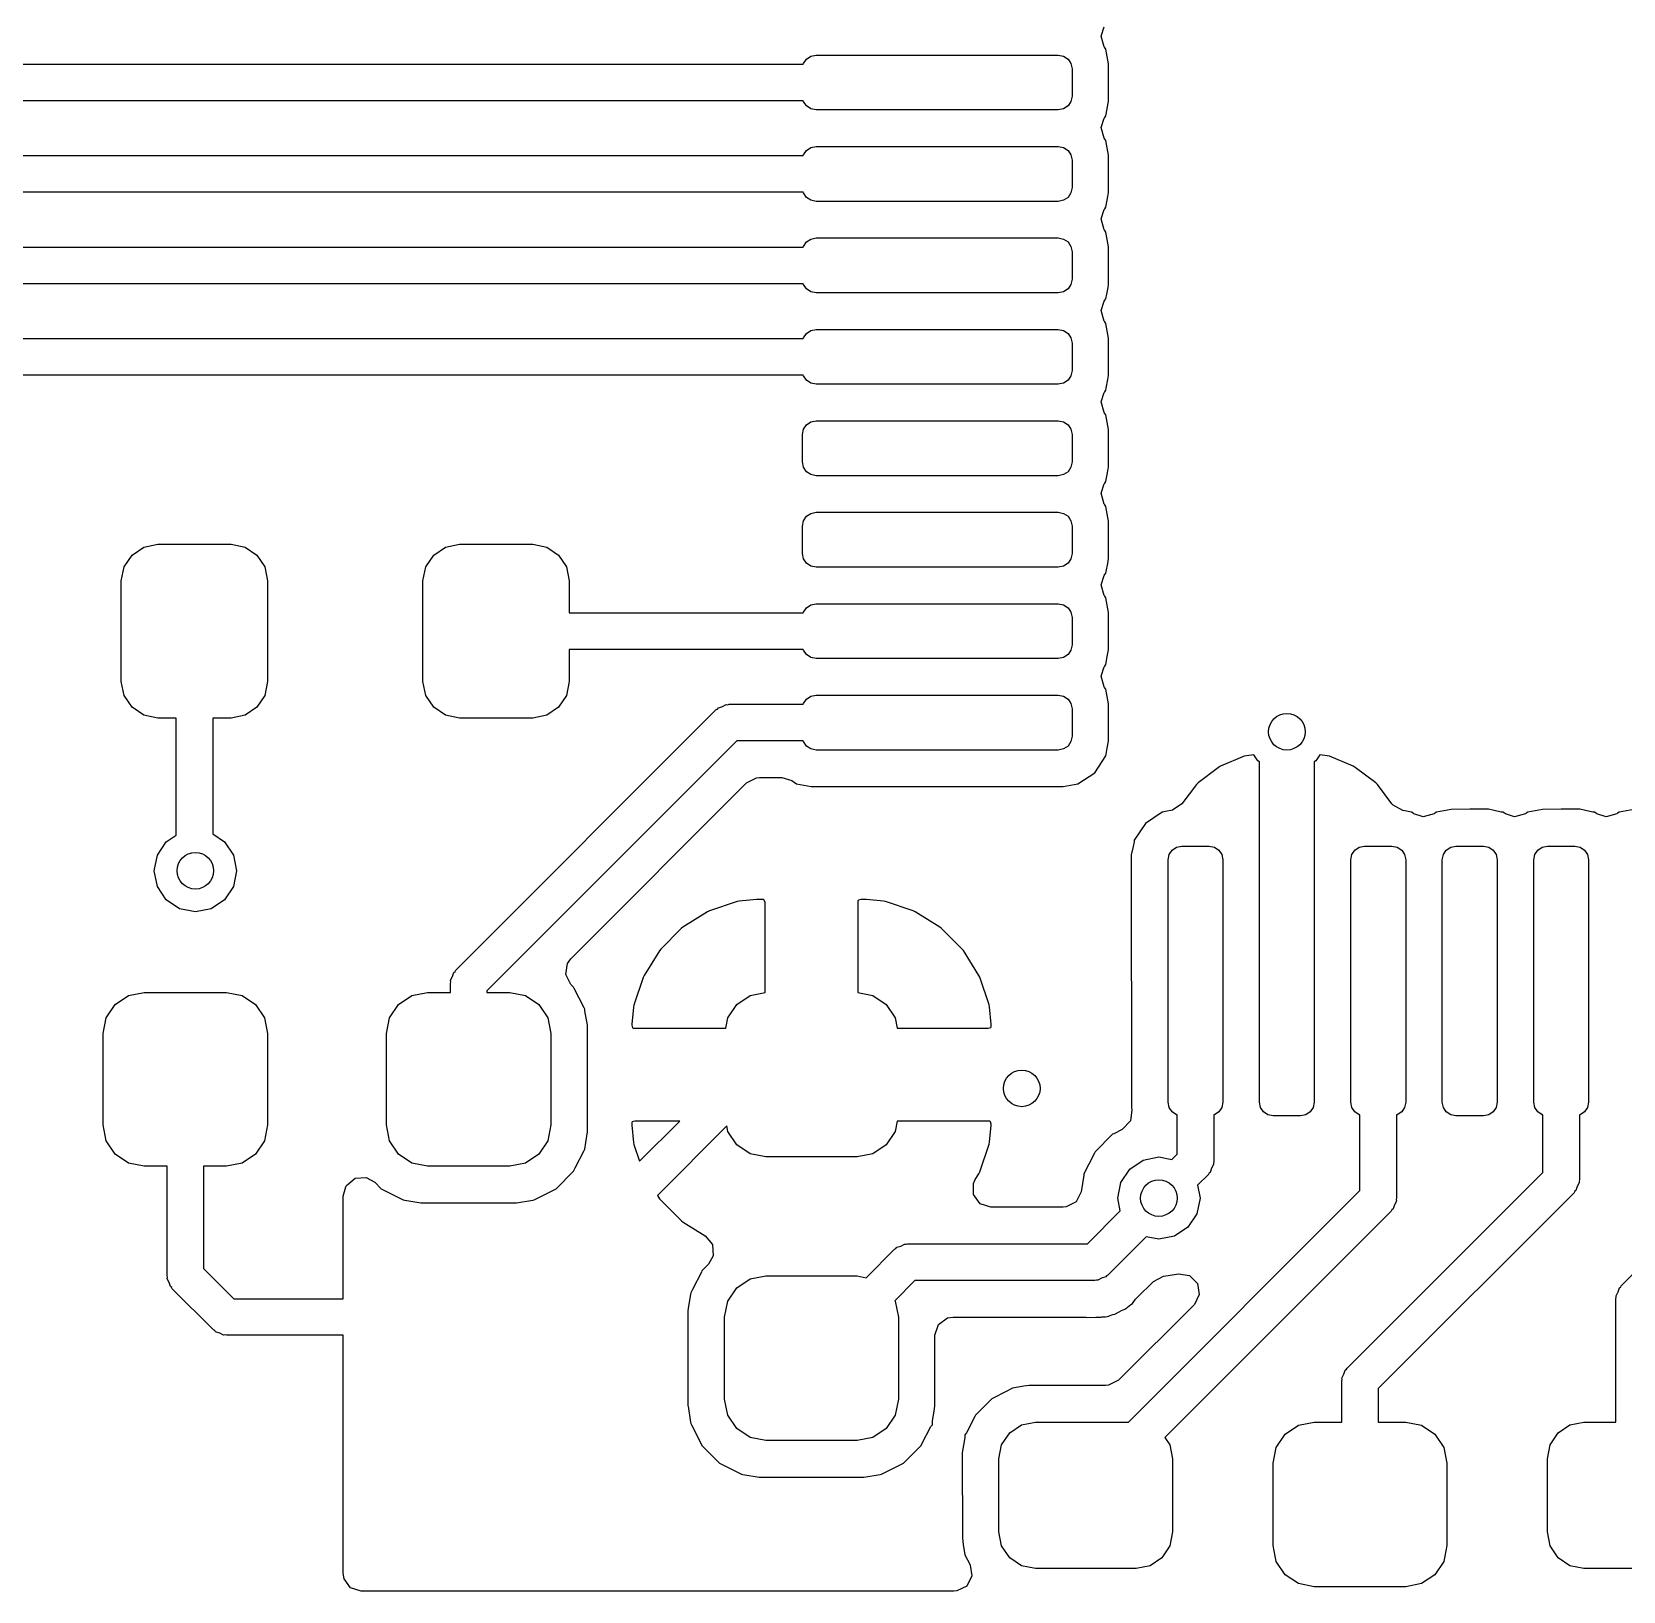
# Model space of a CAD drawing. Extents: x 97 to 313, y -173 to 213.
# Drawn here: x 183.84 to 192.54, y -151.15 to -142.62 of the extents above; entities that cross this region are included whole.
import ezdxf

# ---------------------------------------------------------------- set-up
doc = ezdxf.new("R2010")
doc.units = 0
doc.layers.add('BLACK', color=7, linetype='CONTINUOUS')

msp = doc.modelspace()

# ---------------------------------------------------------------- linework, layer by layer
at = {"layer": 'BLACK', "linetype": 'CONTINUOUS'}
for p, q in [((189.685, -142.646), (189.701, -142.595)), ((189.701, -142.705), (189.685, -142.646)), ((189.703, -142.707), (189.701, -142.705)), ((189.71, -142.718), (189.703, -142.707)), ((189.725, -142.798), (189.71, -142.718)), ((180.181, -142.8), (188.055, -142.8)), ((188.055, -142.8), (188.056, -142.796)), ((188.056, -142.796), (188.072, -142.772)), ((188.072, -142.772), (188.096, -142.756)), ((188.096, -142.756), (188.125, -142.75)), ((188.125, -142.75), (189.45, -142.75)), ((189.45, -142.75), (189.479, -142.756)), ((189.479, -142.756), (189.503, -142.772)), ((189.503, -142.772), (189.519, -142.796)), ((189.519, -142.796), (189.525, -142.825)), ((189.525, -142.825), (189.525, -142.975)), ((189.725, -143.002), (189.725, -142.798)), ((188.055, -143), (180.14, -143)), ((188.056, -143.004), (188.055, -143)), ((188.072, -143.028), (188.056, -143.004)), ((189.519, -143.004), (189.503, -143.028)), ((189.525, -142.975), (189.519, -143.004)), ((189.719, -143.033), (189.725, -143.002)), ((188.096, -143.044), (188.072, -143.028)), ((188.125, -143.05), (188.096, -143.044)), ((189.45, -143.05), (188.125, -143.05)), ((189.479, -143.044), (189.45, -143.05)), ((189.503, -143.028), (189.479, -143.044)), ((189.701, -143.095), (189.704, -143.091)), ((189.704, -143.091), (189.71, -143.082)), ((189.704, -143.091), (189.704, -143.091)), ((189.71, -143.082), (189.711, -143.073)), ((189.711, -143.073), (189.719, -143.033)), ((189.711, -143.073), (189.711, -143.073)), ((189.685, -143.146), (189.701, -143.095)), ((189.701, -143.205), (189.685, -143.146)), ((188.072, -143.272), (188.096, -143.256)), ((188.096, -143.256), (188.125, -143.25)), ((188.125, -143.25), (189.45, -143.25)), ((189.45, -143.25), (189.479, -143.256)), ((189.479, -143.256), (189.503, -143.272)), ((189.704, -143.209), (189.701, -143.205)), ((189.71, -143.218), (189.704, -143.209)), ((189.725, -143.298), (189.71, -143.218)), ((178.791, -143.3), (188.055, -143.3)), ((188.055, -143.3), (188.056, -143.296)), ((188.056, -143.296), (188.072, -143.272)), ((189.503, -143.272), (189.519, -143.296)), ((189.519, -143.296), (189.525, -143.325)), ((189.525, -143.325), (189.525, -143.475)), ((189.725, -143.502), (189.725, -143.298)), ((188.055, -143.5), (178.75, -143.5)), ((188.056, -143.504), (188.055, -143.5)), ((188.072, -143.528), (188.056, -143.504)), ((188.096, -143.544), (188.072, -143.528)), ((189.503, -143.528), (189.479, -143.544)), ((189.519, -143.504), (189.503, -143.528)), ((189.525, -143.475), (189.519, -143.504)), ((189.711, -143.573), (189.721, -143.524)), ((189.721, -143.524), (189.725, -143.502)), ((188.125, -143.55), (188.096, -143.544)), ((189.45, -143.55), (188.125, -143.55)), ((189.479, -143.544), (189.45, -143.55)), ((189.685, -143.646), (189.701, -143.595)), ((189.701, -143.595), (189.704, -143.591)), ((189.704, -143.591), (189.71, -143.582)), ((189.704, -143.591), (189.704, -143.591)), ((189.71, -143.582), (189.711, -143.573)), ((189.711, -143.573), (189.711, -143.573)), ((189.701, -143.705), (189.685, -143.646)), ((188.056, -143.796), (188.072, -143.772)), ((188.072, -143.772), (188.096, -143.756)), ((188.096, -143.756), (188.125, -143.75)), ((188.125, -143.75), (189.45, -143.75)), ((189.45, -143.75), (189.479, -143.756)), ((189.479, -143.756), (189.503, -143.772)), ((189.503, -143.772), (189.519, -143.796)), ((189.704, -143.709), (189.701, -143.705)), ((189.71, -143.718), (189.704, -143.709)), ((189.725, -143.798), (189.71, -143.718)), ((163.04, -143.8), (188.055, -143.8)), ((188.055, -143.8), (188.056, -143.796)), ((189.519, -143.796), (189.525, -143.825)), ((189.525, -143.825), (189.525, -143.975)), ((189.725, -144.002), (189.725, -143.798)), ((188.055, -144), (163.081, -144)), ((188.056, -144.004), (188.055, -144)), ((188.072, -144.028), (188.056, -144.004)), ((188.096, -144.044), (188.072, -144.028)), ((188.125, -144.05), (188.096, -144.044)), ((189.45, -144.05), (188.125, -144.05)), ((189.479, -144.044), (189.45, -144.05)), ((189.503, -144.028), (189.479, -144.044)), ((189.519, -144.004), (189.503, -144.028)), ((189.525, -143.975), (189.519, -144.004)), ((189.715, -144.057), (189.722, -144.021)), ((189.722, -144.021), (189.725, -144.002)), ((189.685, -144.146), (189.701, -144.095)), ((189.701, -144.095), (189.704, -144.091)), ((189.704, -144.091), (189.71, -144.082)), ((189.704, -144.091), (189.704, -144.091)), ((189.71, -144.082), (189.715, -144.057)), ((189.701, -144.205), (189.685, -144.146)), ((189.704, -144.209), (189.701, -144.205)), ((189.71, -144.218), (189.704, -144.209)), ((189.725, -144.298), (189.71, -144.218)), ((163.07, -144.3), (188.055, -144.3)), ((188.055, -144.3), (188.056, -144.296)), ((188.056, -144.296), (188.072, -144.272)), ((188.072, -144.272), (188.096, -144.256)), ((188.096, -144.256), (188.125, -144.25)), ((188.125, -144.25), (189.45, -144.25)), ((189.45, -144.25), (189.479, -144.256)), ((189.479, -144.256), (189.503, -144.272)), ((189.503, -144.272), (189.519, -144.296)), ((189.519, -144.296), (189.525, -144.325)), ((189.725, -144.502), (189.725, -144.298)), ((189.525, -144.325), (189.525, -144.475)), ((189.525, -144.475), (189.519, -144.504)), ((188.055, -144.5), (163.111, -144.5)), ((188.056, -144.504), (188.055, -144.5)), ((188.072, -144.528), (188.056, -144.504)), ((188.096, -144.544), (188.072, -144.528)), ((188.125, -144.55), (188.096, -144.544)), ((189.45, -144.55), (188.125, -144.55)), ((189.479, -144.544), (189.45, -144.55)), ((189.503, -144.528), (189.479, -144.544)), ((189.519, -144.504), (189.503, -144.528)), ((189.71, -144.582), (189.712, -144.572)), ((189.712, -144.572), (189.721, -144.524)), ((189.721, -144.524), (189.725, -144.502)), ((189.685, -144.646), (189.701, -144.595)), ((189.701, -144.705), (189.685, -144.646)), ((189.701, -144.595), (189.704, -144.591)), ((189.704, -144.591), (189.71, -144.582)), ((189.704, -144.591), (189.704, -144.591)), ((189.704, -144.709), (189.701, -144.705)), ((189.71, -144.718), (189.704, -144.709)), ((189.725, -144.798), (189.71, -144.718)), ((188.05, -144.825), (188.056, -144.796)), ((188.05, -144.975), (188.05, -144.825)), ((188.056, -144.796), (188.072, -144.772)), ((188.072, -144.772), (188.096, -144.756)), ((188.096, -144.756), (188.125, -144.75)), ((188.125, -144.75), (189.45, -144.75)), ((189.45, -144.75), (189.479, -144.756)), ((189.479, -144.756), (189.503, -144.772)), ((189.503, -144.772), (189.519, -144.796)), ((189.519, -144.796), (189.525, -144.825)), ((189.525, -144.825), (189.525, -144.975)), ((189.725, -145.002), (189.725, -144.798)), ((188.056, -145.004), (188.05, -144.975)), ((188.072, -145.028), (188.056, -145.004)), ((189.519, -145.004), (189.503, -145.028)), ((189.525, -144.975), (189.519, -145.004)), ((189.721, -145.023), (189.725, -145.002)), ((188.096, -145.044), (188.072, -145.028)), ((188.125, -145.05), (188.096, -145.044)), ((189.45, -145.05), (188.125, -145.05)), ((189.479, -145.044), (189.45, -145.05)), ((189.503, -145.028), (189.479, -145.044)), ((189.685, -145.146), (189.701, -145.095)), ((189.701, -145.095), (189.704, -145.091)), ((189.704, -145.091), (189.71, -145.082)), ((189.704, -145.091), (189.704, -145.091)), ((189.71, -145.082), (189.711, -145.073)), ((189.711, -145.073), (189.721, -145.023)), ((189.711, -145.073), (189.711, -145.073)), ((189.701, -145.205), (189.685, -145.146)), ((188.072, -145.272), (188.096, -145.256)), ((188.096, -145.256), (188.125, -145.25)), ((188.125, -145.25), (189.45, -145.25)), ((189.45, -145.25), (189.479, -145.256)), ((189.479, -145.256), (189.503, -145.272)), ((189.704, -145.209), (189.701, -145.205)), ((189.71, -145.218), (189.704, -145.209)), ((189.725, -145.298), (189.71, -145.218)), ((188.05, -145.325), (188.056, -145.296)), ((188.05, -145.475), (188.05, -145.325)), ((188.056, -145.296), (188.072, -145.272)), ((189.503, -145.272), (189.519, -145.296)), ((189.519, -145.296), (189.525, -145.325)), ((189.525, -145.325), (189.525, -145.475)), ((189.725, -145.502), (189.725, -145.298)), ((184.384, -145.484), (184.448, -145.44)), ((184.448, -145.44), (184.525, -145.425)), ((184.525, -145.425), (184.925, -145.425)), ((184.925, -145.425), (185.002, -145.44)), ((185.002, -145.44), (185.066, -145.484)), ((186.034, -145.484), (186.098, -145.44)), ((186.098, -145.44), (186.175, -145.425)), ((186.175, -145.425), (186.575, -145.425)), ((186.575, -145.425), (186.652, -145.44)), ((186.652, -145.44), (186.716, -145.484)), ((184.34, -145.548), (184.384, -145.484)), ((185.066, -145.484), (185.11, -145.548)), ((185.99, -145.548), (186.034, -145.484)), ((186.716, -145.484), (186.76, -145.548)), ((188.056, -145.504), (188.05, -145.475)), ((188.072, -145.528), (188.056, -145.504)), ((188.096, -145.544), (188.072, -145.528)), ((189.503, -145.528), (189.479, -145.544)), ((189.519, -145.504), (189.503, -145.528)), ((189.525, -145.475), (189.519, -145.504)), ((189.711, -145.573), (189.72, -145.53)), ((189.72, -145.53), (189.725, -145.502)), ((184.325, -145.625), (184.34, -145.548)), ((185.11, -145.548), (185.125, -145.625)), ((185.975, -145.625), (185.99, -145.548)), ((186.76, -145.548), (186.775, -145.625)), ((188.125, -145.55), (188.096, -145.544)), ((189.45, -145.55), (188.125, -145.55)), ((189.479, -145.544), (189.45, -145.55)), ((189.685, -145.646), (189.701, -145.595)), ((189.701, -145.595), (189.704, -145.591)), ((189.704, -145.591), (189.71, -145.582)), ((189.704, -145.591), (189.704, -145.591)), ((189.71, -145.582), (189.711, -145.573)), ((189.711, -145.573), (189.711, -145.573)), ((184.325, -146.175), (184.325, -145.625)), ((185.125, -145.625), (185.125, -146.175)), ((185.975, -146.175), (185.975, -145.625)), ((186.775, -145.625), (186.775, -145.8)), ((189.701, -145.705), (189.685, -145.646)), ((188.056, -145.796), (188.072, -145.772)), ((188.072, -145.772), (188.096, -145.756)), ((188.096, -145.756), (188.125, -145.75)), ((188.125, -145.75), (189.45, -145.75)), ((189.45, -145.75), (189.479, -145.756)), ((189.479, -145.756), (189.503, -145.772)), ((189.503, -145.772), (189.519, -145.796)), ((189.704, -145.709), (189.701, -145.705)), ((189.71, -145.718), (189.704, -145.709)), ((189.725, -145.798), (189.71, -145.718)), ((186.775, -145.8), (188.055, -145.8)), ((188.055, -145.8), (188.056, -145.796)), ((189.519, -145.796), (189.525, -145.825)), ((189.525, -145.825), (189.525, -145.975)), ((189.725, -146.002), (189.725, -145.798)), ((188.055, -146), (186.775, -146)), ((186.775, -146), (186.775, -146.175)), ((188.056, -146.004), (188.055, -146)), ((188.072, -146.028), (188.056, -146.004)), ((188.096, -146.044), (188.072, -146.028)), ((188.125, -146.05), (188.096, -146.044)), ((189.45, -146.05), (188.125, -146.05)), ((189.479, -146.044), (189.45, -146.05)), ((189.503, -146.028), (189.479, -146.044)), ((189.519, -146.004), (189.503, -146.028)), ((189.525, -145.975), (189.519, -146.004)), ((189.711, -146.073), (189.718, -146.039)), ((189.718, -146.039), (189.725, -146.002)), ((189.685, -146.146), (189.701, -146.095)), ((189.701, -146.095), (189.704, -146.091)), ((189.704, -146.091), (189.71, -146.082)), ((189.704, -146.091), (189.704, -146.091)), ((189.71, -146.082), (189.711, -146.073)), ((189.711, -146.073), (189.711, -146.073)), ((184.34, -146.252), (184.325, -146.175)), ((185.125, -146.175), (185.11, -146.252)), ((185.99, -146.252), (185.975, -146.175)), ((186.775, -146.175), (186.76, -146.252)), ((189.701, -146.205), (189.685, -146.146)), ((189.703, -146.208), (189.701, -146.205)), ((189.71, -146.218), (189.703, -146.208)), ((189.725, -146.298), (189.71, -146.218)), ((184.384, -146.316), (184.34, -146.252)), ((185.11, -146.252), (185.066, -146.316)), ((186.034, -146.316), (185.99, -146.252)), ((186.76, -146.252), (186.716, -146.316)), ((187.591, -146.319), (187.613, -146.312)), ((187.613, -146.312), (187.634, -146.301)), ((187.634, -146.301), (187.642, -146.302)), ((187.642, -146.302), (187.65, -146.3)), ((187.65, -146.3), (188.055, -146.3)), ((188.055, -146.3), (188.056, -146.296)), ((188.056, -146.296), (188.072, -146.272)), ((188.072, -146.272), (188.096, -146.256)), ((188.096, -146.256), (188.125, -146.25)), ((188.125, -146.25), (189.45, -146.25)), ((189.45, -146.25), (189.479, -146.256)), ((189.479, -146.256), (189.503, -146.272)), ((189.503, -146.272), (189.519, -146.296)), ((189.519, -146.296), (189.525, -146.325)), ((189.725, -146.502), (189.725, -146.298)), ((184.448, -146.36), (184.384, -146.316)), ((184.525, -146.375), (184.448, -146.36)), ((184.625, -146.375), (184.525, -146.375)), ((184.625, -147.015), (184.625, -146.375)), ((184.925, -146.375), (184.825, -146.375)), ((184.825, -146.375), (184.825, -147.008)), ((185.002, -146.36), (184.925, -146.375)), ((185.066, -146.316), (185.002, -146.36)), ((186.098, -146.36), (186.034, -146.316)), ((186.175, -146.375), (186.098, -146.36)), ((186.154, -147.754), (187.579, -146.329)), ((186.575, -146.375), (186.175, -146.375)), ((186.652, -146.36), (186.575, -146.375)), ((186.716, -146.316), (186.652, -146.36)), ((187.579, -146.329), (187.586, -146.326)), ((187.586, -146.326), (187.591, -146.319)), ((189.525, -146.325), (189.525, -146.475)), ((189.525, -146.475), (189.519, -146.504)), ((187.691, -146.5), (186.325, -147.866)), ((188.055, -146.5), (187.691, -146.5)), ((188.056, -146.504), (188.055, -146.5)), ((188.072, -146.528), (188.056, -146.504)), ((188.096, -146.544), (188.072, -146.528)), ((188.125, -146.55), (188.096, -146.544)), ((189.45, -146.55), (188.125, -146.55)), ((189.479, -146.544), (189.45, -146.55)), ((189.503, -146.528), (189.479, -146.544)), ((189.519, -146.504), (189.503, -146.528)), ((189.71, -146.582), (189.711, -146.573)), ((189.711, -146.573), (189.718, -146.539)), ((189.711, -146.573), (189.711, -146.573)), ((189.718, -146.539), (189.725, -146.502)), ((189.649, -146.674), (189.71, -146.582)), ((190.326, -146.645), (190.214, -146.73)), ((190.337, -146.638), (190.326, -146.645)), ((190.467, -146.584), (190.337, -146.638)), ((190.479, -146.581), (190.467, -146.584)), ((190.519, -146.576), (190.479, -146.581)), ((190.541, -146.609), (190.519, -146.576)), ((190.55, -146.615), (190.541, -146.609)), ((190.55, -147.118), (190.55, -146.615)), ((190.859, -146.609), (190.85, -146.615)), ((190.85, -146.615), (190.85, -147.118)), ((190.881, -146.576), (190.859, -146.609)), ((190.921, -146.581), (190.881, -146.576)), ((190.933, -146.584), (190.921, -146.581)), ((191.063, -146.638), (190.933, -146.584)), ((191.074, -146.645), (191.063, -146.638)), ((191.186, -146.73), (191.074, -146.645)), ((186.783, -147.692), (187.745, -146.729)), ((187.745, -146.729), (187.8, -146.702)), ((187.8, -146.702), (187.815, -146.701)), ((187.815, -146.701), (187.937, -146.701)), ((187.937, -146.701), (187.992, -146.717)), ((187.992, -146.717), (188.018, -146.735)), ((188.018, -146.735), (188.098, -146.75)), ((189.477, -146.75), (189.557, -146.735)), ((189.557, -146.735), (189.649, -146.674)), ((190.205, -146.739), (190.125, -146.844)), ((190.214, -146.73), (190.205, -146.739)), ((191.195, -146.739), (191.186, -146.73)), ((191.275, -146.844), (191.195, -146.739)), ((188.098, -146.75), (188.787, -146.75)), ((188.787, -146.75), (189.477, -146.75)), ((190.018, -146.89), (189.926, -146.951)), ((190.045, -146.885), (190.018, -146.89)), ((190.066, -146.881), (190.045, -146.885)), ((190.074, -146.879), (190.066, -146.881)), ((190.125, -146.844), (190.074, -146.879)), ((191.281, -146.851), (191.275, -146.844)), ((191.334, -146.881), (191.281, -146.851)), ((191.346, -146.883), (191.334, -146.881)), ((191.382, -146.89), (191.346, -146.883)), ((191.391, -146.896), (191.382, -146.89)), ((191.395, -146.899), (191.391, -146.896)), ((191.391, -146.896), (191.391, -146.896)), ((191.446, -146.915), (191.395, -146.899)), ((191.505, -146.899), (191.446, -146.915)), ((191.509, -146.896), (191.505, -146.899)), ((191.518, -146.89), (191.509, -146.896)), ((191.598, -146.875), (191.518, -146.89)), ((191.7, -146.874), (191.598, -146.875)), ((191.802, -146.874), (191.7, -146.874)), ((191.834, -146.881), (191.802, -146.874)), ((191.873, -146.889), (191.834, -146.881)), ((191.882, -146.89), (191.873, -146.889)), ((191.873, -146.889), (191.873, -146.889)), ((191.891, -146.896), (191.882, -146.89)), ((191.895, -146.899), (191.891, -146.896)), ((191.891, -146.896), (191.891, -146.896)), ((191.946, -146.915), (191.895, -146.899)), ((192.005, -146.899), (191.946, -146.915)), ((192.009, -146.896), (192.005, -146.899)), ((192.018, -146.89), (192.009, -146.896)), ((192.098, -146.875), (192.018, -146.89)), ((192.2, -146.874), (192.098, -146.875)), ((192.302, -146.874), (192.2, -146.874)), ((192.334, -146.881), (192.302, -146.874)), ((192.373, -146.889), (192.334, -146.881)), ((192.382, -146.89), (192.373, -146.889)), ((192.373, -146.889), (192.373, -146.889)), ((192.391, -146.896), (192.382, -146.89)), ((192.395, -146.899), (192.391, -146.896)), ((192.391, -146.896), (192.391, -146.896)), ((192.446, -146.915), (192.395, -146.899)), ((192.505, -146.899), (192.446, -146.915)), ((192.509, -146.896), (192.505, -146.899)), ((192.518, -146.89), (192.509, -146.896)), ((192.598, -146.875), (192.518, -146.89)), ((184.825, -147.008), (184.889, -147.051)), ((189.926, -146.951), (189.865, -147.043)), ((184.522, -147.124), (184.571, -147.051)), ((184.571, -147.051), (184.625, -147.015)), ((184.889, -147.051), (184.938, -147.124)), ((189.859, -147.077), (189.849, -147.123)), ((189.864, -147.052), (189.859, -147.077)), ((189.865, -147.043), (189.864, -147.052)), ((189.864, -147.052), (189.864, -147.052)), ((190.056, -147.121), (190.072, -147.097)), ((190.072, -147.097), (190.096, -147.081)), ((190.096, -147.081), (190.125, -147.075)), ((190.125, -147.075), (190.275, -147.075)), ((190.275, -147.075), (190.304, -147.081)), ((190.304, -147.081), (190.328, -147.097)), ((190.328, -147.097), (190.344, -147.121)), ((191.056, -147.121), (191.072, -147.097)), ((191.072, -147.097), (191.096, -147.081)), ((191.096, -147.081), (191.125, -147.075)), ((191.125, -147.075), (191.275, -147.075)), ((191.275, -147.075), (191.304, -147.081)), ((191.304, -147.081), (191.328, -147.097)), ((191.328, -147.097), (191.344, -147.121)), ((191.556, -147.121), (191.572, -147.097)), ((191.572, -147.097), (191.596, -147.081)), ((191.596, -147.081), (191.625, -147.075)), ((191.625, -147.075), (191.775, -147.075)), ((191.775, -147.075), (191.804, -147.081)), ((191.804, -147.081), (191.828, -147.097)), ((191.828, -147.097), (191.844, -147.121)), ((192.056, -147.121), (192.072, -147.097)), ((192.072, -147.097), (192.096, -147.081)), ((192.096, -147.081), (192.125, -147.075)), ((192.125, -147.075), (192.275, -147.075)), ((192.275, -147.075), (192.304, -147.081)), ((192.304, -147.081), (192.328, -147.097)), ((192.328, -147.097), (192.344, -147.121)), ((184.505, -147.21), (184.522, -147.124)), ((184.938, -147.124), (184.955, -147.21)), ((189.849, -147.123), (189.85, -148.502)), ((190.05, -147.15), (190.056, -147.121)), ((190.05, -148.475), (190.05, -147.15)), ((190.344, -147.121), (190.35, -147.15)), ((190.35, -147.15), (190.35, -148.475)), ((190.55, -147.121), (190.55, -147.118)), ((190.55, -147.123), (190.55, -147.121)), ((190.55, -147.147), (190.55, -147.123)), ((190.55, -147.15), (190.55, -147.147)), ((190.55, -148.475), (190.55, -147.15)), ((190.85, -147.121), (190.849, -147.123)), ((190.849, -147.123), (190.849, -147.147)), ((190.849, -147.147), (190.85, -147.15)), ((190.85, -147.118), (190.85, -147.121)), ((190.85, -147.15), (190.85, -148.475)), ((191.05, -147.15), (191.056, -147.121)), ((191.05, -148.475), (191.05, -147.15)), ((191.344, -147.121), (191.35, -147.15)), ((191.35, -147.15), (191.35, -148.475)), ((191.55, -147.15), (191.556, -147.121)), ((191.55, -148.475), (191.55, -147.15)), ((191.844, -147.121), (191.85, -147.15)), ((191.85, -147.15), (191.85, -148.475)), ((192.05, -147.15), (192.056, -147.121)), ((192.05, -148.475), (192.05, -147.15)), ((192.344, -147.121), (192.35, -147.15)), ((192.35, -147.15), (192.35, -148.475)), ((184.522, -147.296), (184.505, -147.21)), ((184.955, -147.21), (184.938, -147.296)), ((184.571, -147.369), (184.522, -147.296)), ((184.938, -147.296), (184.889, -147.369)), ((184.644, -147.418), (184.571, -147.369)), ((184.73, -147.435), (184.644, -147.418)), ((184.816, -147.418), (184.73, -147.435)), ((184.889, -147.369), (184.816, -147.418)), ((187.532, -147.435), (187.396, -147.519)), ((187.542, -147.43), (187.532, -147.435)), ((187.694, -147.379), (187.542, -147.43)), ((187.704, -147.377), (187.694, -147.379)), ((187.799, -147.367), (187.704, -147.377)), ((187.804, -147.367), (187.799, -147.367)), ((187.838, -147.367), (187.804, -147.367)), ((187.842, -147.37), (187.838, -147.367)), ((187.846, -147.383), (187.842, -147.37)), ((187.846, -147.876), (187.846, -147.383)), ((188.357, -147.371), (188.354, -147.375)), ((188.354, -147.375), (188.354, -147.876)), ((188.37, -147.367), (188.357, -147.371)), ((188.396, -147.367), (188.37, -147.367)), ((188.401, -147.367), (188.396, -147.367)), ((188.494, -147.377), (188.401, -147.367)), ((188.505, -147.379), (188.494, -147.377)), ((188.656, -147.429), (188.505, -147.379)), ((188.667, -147.434), (188.656, -147.429)), ((188.802, -147.518), (188.667, -147.434)), ((187.388, -147.526), (187.275, -147.639)), ((187.396, -147.519), (187.388, -147.526)), ((188.811, -147.525), (188.802, -147.518)), ((188.924, -147.638), (188.811, -147.525)), ((186.765, -147.717), (186.783, -147.692)), ((187.268, -147.648), (187.184, -147.783)), ((187.275, -147.639), (187.268, -147.648)), ((188.931, -147.646), (188.924, -147.638)), ((189.015, -147.782), (188.931, -147.646)), ((186.126, -147.809), (186.137, -147.788)), ((186.137, -147.788), (186.144, -147.766)), ((186.144, -147.766), (186.151, -147.761)), ((186.151, -147.761), (186.154, -147.754)), ((186.756, -147.777), (186.765, -147.717)), ((186.783, -147.832), (186.756, -147.777)), ((187.184, -147.783), (187.179, -147.794)), ((189.02, -147.792), (189.015, -147.782)), ((189.071, -147.944), (189.02, -147.792)), ((184.364, -147.892), (184.45, -147.875)), ((184.45, -147.875), (184.9, -147.875)), ((184.9, -147.875), (184.986, -147.892)), ((185.914, -147.892), (186, -147.875)), ((186, -147.875), (186.125, -147.875)), ((186.125, -147.825), (186.127, -147.817)), ((186.125, -147.875), (186.125, -147.825)), ((186.127, -147.817), (186.126, -147.809)), ((186.325, -147.866), (186.325, -147.875)), ((186.325, -147.875), (186.45, -147.875)), ((186.45, -147.875), (186.536, -147.892)), ((186.799, -147.847), (186.783, -147.832)), ((186.802, -147.854), (186.799, -147.847)), ((186.856, -147.96), (186.802, -147.854)), ((186.802, -147.854), (186.802, -147.854)), ((187.179, -147.794), (187.129, -147.945)), ((187.764, -147.892), (187.846, -147.876)), ((188.354, -147.876), (188.436, -147.892)), ((184.242, -148.014), (184.291, -147.941)), ((184.291, -147.941), (184.364, -147.892)), ((184.986, -147.892), (185.059, -147.941)), ((185.059, -147.941), (185.108, -148.014)), ((185.792, -148.014), (185.841, -147.941)), ((185.841, -147.941), (185.914, -147.892)), ((186.536, -147.892), (186.609, -147.941)), ((186.609, -147.941), (186.658, -148.014)), ((186.86, -147.967), (186.856, -147.96)), ((186.861, -147.975), (186.86, -147.967)), ((187.127, -147.956), (187.117, -148.049)), ((187.129, -147.945), (187.127, -147.956)), ((187.642, -148.014), (187.691, -147.941)), ((187.691, -147.941), (187.764, -147.892)), ((188.436, -147.892), (188.509, -147.941)), ((188.509, -147.941), (188.558, -148.014)), ((189.073, -147.954), (189.071, -147.944)), ((189.083, -148.049), (189.073, -147.954)), ((184.225, -148.1), (184.242, -148.014)), ((185.108, -148.014), (185.125, -148.1)), ((185.775, -148.1), (185.792, -148.014)), ((186.658, -148.014), (186.675, -148.1)), ((186.874, -148.055), (186.861, -147.975)), ((186.861, -147.975), (186.861, -147.975)), ((186.874, -148.058), (186.874, -148.055)), ((187.117, -148.049), (187.117, -148.054)), ((187.117, -148.054), (187.117, -148.055)), ((187.117, -148.055), (187.121, -148.068)), ((187.631, -148.071), (187.642, -148.014)), ((188.558, -148.014), (188.569, -148.071)), ((189.083, -148.054), (189.083, -148.049)), ((189.083, -148.063), (189.083, -148.054)), ((184.225, -148.6), (184.225, -148.1)), ((185.125, -148.1), (185.125, -148.6)), ((185.775, -148.6), (185.775, -148.1)), ((186.675, -148.1), (186.675, -148.6)), ((186.875, -148.067), (186.874, -148.058)), ((186.875, -148.633), (186.875, -148.067)), ((187.121, -148.068), (187.125, -148.071)), ((187.125, -148.071), (187.631, -148.071)), ((188.569, -148.071), (189.067, -148.071)), ((189.067, -148.071), (189.08, -148.067)), ((189.08, -148.067), (189.083, -148.063)), ((190.056, -148.504), (190.05, -148.475)), ((190.35, -148.475), (190.344, -148.504)), ((190.556, -148.504), (190.55, -148.475)), ((190.85, -148.475), (190.844, -148.504)), ((191.056, -148.504), (191.05, -148.475)), ((191.35, -148.475), (191.344, -148.504)), ((191.556, -148.504), (191.55, -148.475)), ((191.85, -148.475), (191.844, -148.504)), ((192.056, -148.504), (192.05, -148.475)), ((192.35, -148.475), (192.344, -148.504)), ((189.845, -148.577), (189.8, -148.624)), ((189.852, -148.517), (189.845, -148.577)), ((189.85, -148.502), (189.85, -148.507)), ((189.85, -148.507), (189.852, -148.517)), ((190.072, -148.528), (190.056, -148.504)), ((190.096, -148.544), (190.072, -148.528)), ((190.1, -148.545), (190.096, -148.544)), ((190.1, -148.759), (190.1, -148.545)), ((190.304, -148.544), (190.3, -148.545)), ((190.3, -148.545), (190.3, -148.8)), ((190.328, -148.528), (190.304, -148.544)), ((190.344, -148.504), (190.328, -148.528)), ((190.572, -148.528), (190.556, -148.504)), ((190.596, -148.544), (190.572, -148.528)), ((190.625, -148.55), (190.596, -148.544)), ((190.775, -148.55), (190.625, -148.55)), ((190.804, -148.544), (190.775, -148.55)), ((190.828, -148.528), (190.804, -148.544)), ((190.844, -148.504), (190.828, -148.528)), ((191.072, -148.528), (191.056, -148.504)), ((191.096, -148.544), (191.072, -148.528)), ((191.1, -148.545), (191.096, -148.544)), ((191.1, -148.959), (191.1, -148.545)), ((191.304, -148.544), (191.3, -148.545)), ((191.3, -148.545), (191.3, -149)), ((191.328, -148.528), (191.304, -148.544)), ((191.344, -148.504), (191.328, -148.528)), ((191.572, -148.528), (191.556, -148.504)), ((191.596, -148.544), (191.572, -148.528)), ((191.625, -148.55), (191.596, -148.544)), ((191.775, -148.55), (191.625, -148.55)), ((191.804, -148.544), (191.775, -148.55)), ((191.828, -148.528), (191.804, -148.544)), ((191.844, -148.504), (191.828, -148.528)), ((192.072, -148.528), (192.056, -148.504)), ((192.096, -148.544), (192.072, -148.528)), ((192.1, -148.545), (192.096, -148.544)), ((192.1, -148.859), (192.1, -148.545)), ((192.304, -148.544), (192.3, -148.545)), ((192.3, -148.545), (192.3, -148.9)), ((192.328, -148.528), (192.304, -148.544)), ((192.344, -148.504), (192.328, -148.528)), ((184.242, -148.686), (184.225, -148.6)), ((185.125, -148.6), (185.108, -148.686)), ((185.792, -148.686), (185.775, -148.6)), ((186.675, -148.6), (186.658, -148.686)), ((186.866, -148.696), (186.875, -148.637)), ((186.875, -148.637), (186.875, -148.633)), ((186.875, -148.637), (186.875, -148.637)), ((187.12, -148.583), (187.117, -148.587)), ((187.117, -148.587), (187.117, -148.596)), ((187.117, -148.596), (187.117, -148.601)), ((187.117, -148.601), (187.127, -148.696)), ((187.133, -148.579), (187.12, -148.583)), ((187.38, -148.579), (187.133, -148.579)), ((187.16, -148.798), (187.38, -148.579)), ((187.636, -148.605), (187.257, -148.985)), ((187.642, -148.636), (187.636, -148.605)), ((187.691, -148.709), (187.642, -148.636)), ((188.558, -148.636), (188.509, -148.709)), ((188.569, -148.579), (188.558, -148.636)), ((189.075, -148.579), (188.569, -148.579)), ((189.073, -148.694), (189.083, -148.601)), ((189.079, -148.582), (189.075, -148.579)), ((189.083, -148.595), (189.079, -148.582)), ((189.083, -148.596), (189.083, -148.595)), ((189.083, -148.601), (189.083, -148.596)), ((189.747, -148.651), (189.651, -148.747)), ((189.754, -148.648), (189.747, -148.651)), ((189.8, -148.624), (189.754, -148.648)), ((189.754, -148.648), (189.754, -148.648)), ((184.291, -148.759), (184.242, -148.686)), ((185.108, -148.686), (185.059, -148.759)), ((185.841, -148.759), (185.792, -148.686)), ((186.658, -148.686), (186.609, -148.759)), ((186.808, -148.835), (186.856, -148.74)), ((186.856, -148.74), (186.86, -148.733)), ((186.856, -148.74), (186.856, -148.74)), ((186.86, -148.733), (186.866, -148.696)), ((187.127, -148.696), (187.129, -148.706)), ((187.129, -148.706), (187.16, -148.798)), ((187.764, -148.758), (187.691, -148.709)), ((188.509, -148.709), (188.436, -148.758)), ((189.021, -148.856), (189.071, -148.705)), ((189.071, -148.705), (189.073, -148.694)), ((189.651, -148.747), (189.648, -148.754)), ((184.364, -148.808), (184.291, -148.759)), ((184.45, -148.825), (184.364, -148.808)), ((184.575, -148.825), (184.45, -148.825)), ((184.575, -149.425), (184.575, -148.825)), ((184.9, -148.825), (184.775, -148.825)), ((184.775, -148.825), (184.775, -149.384)), ((184.986, -148.808), (184.9, -148.825)), ((185.059, -148.759), (184.986, -148.808)), ((185.914, -148.808), (185.841, -148.759)), ((186, -148.825), (185.914, -148.808)), ((186.45, -148.825), (186, -148.825)), ((186.536, -148.808), (186.45, -148.825)), ((186.609, -148.759), (186.536, -148.808)), ((186.799, -148.853), (186.808, -148.835)), ((187.85, -148.775), (187.764, -148.758)), ((188.35, -148.775), (187.85, -148.775)), ((188.436, -148.758), (188.35, -148.775)), ((189.617, -148.815), (189.59, -148.867)), ((189.648, -148.754), (189.617, -148.815)), ((189.648, -148.754), (189.648, -148.754)), ((189.841, -148.841), (189.914, -148.792)), ((189.914, -148.792), (190, -148.775)), ((190, -148.775), (190.07, -148.789)), ((190.07, -148.789), (190.1, -148.759)), ((190.288, -148.837), (190.281, -148.859)), ((190.299, -148.816), (190.288, -148.837)), ((190.3, -148.8), (190.298, -148.808)), ((190.298, -148.808), (190.299, -148.816)), ((185.557, -148.931), (185.604, -148.891)), ((185.604, -148.891), (185.665, -148.887)), ((185.665, -148.887), (185.711, -148.913)), ((185.711, -148.913), (185.747, -148.949)), ((186.703, -148.949), (186.799, -148.853)), ((188.986, -148.92), (188.996, -148.899)), ((188.986, -148.981), (188.986, -148.92)), ((188.996, -148.899), (189.016, -148.867)), ((189.016, -148.867), (189.021, -148.856)), ((189.589, -148.875), (189.575, -148.966)), ((189.59, -148.867), (189.589, -148.875)), ((189.589, -148.875), (189.589, -148.875)), ((189.775, -149), (189.792, -148.914)), ((189.792, -148.914), (189.841, -148.841)), ((190.271, -148.871), (190.211, -148.93)), ((190.274, -148.864), (190.271, -148.871)), ((190.281, -148.859), (190.274, -148.864)), ((191.029, -149.929), (192.1, -148.859)), ((192.299, -148.916), (192.288, -148.937)), ((192.3, -148.9), (192.298, -148.908)), ((192.298, -148.908), (192.299, -148.916)), ((185.538, -148.99), (185.553, -148.938)), ((185.538, -149.55), (185.538, -148.99)), ((185.553, -148.938), (185.557, -148.931)), ((185.747, -148.949), (185.754, -148.952)), ((185.754, -148.952), (185.754, -148.952)), ((185.754, -148.952), (185.86, -149.006)), ((185.86, -149.006), (185.867, -149.01)), ((185.867, -149.01), (185.875, -149.011)), ((185.875, -149.011), (185.875, -149.011)), ((185.875, -149.011), (185.963, -149.025)), ((186.487, -149.025), (186.575, -149.011)), ((186.575, -149.011), (186.583, -149.01)), ((186.575, -149.011), (186.575, -149.011)), ((186.583, -149.01), (186.59, -149.006)), ((186.59, -149.006), (186.696, -148.952)), ((186.696, -148.952), (186.703, -148.949)), ((186.696, -148.952), (186.696, -148.952)), ((187.257, -148.985), (187.269, -149.004)), ((187.269, -149.004), (187.276, -149.012)), ((187.276, -149.012), (187.389, -149.125)), ((189.022, -149.031), (188.986, -148.981)), ((189.575, -148.966), (189.547, -149.021)), ((189.789, -149.07), (189.775, -149)), ((189.834, -150.225), (191.1, -148.959)), ((190.225, -149), (190.208, -149.086)), ((190.211, -148.93), (190.225, -149)), ((192.271, -148.971), (191.2, -150.041)), ((191.3, -149), (191.298, -149.008)), ((191.298, -149.008), (191.299, -149.016)), ((192.274, -148.964), (192.271, -148.971)), ((192.281, -148.959), (192.274, -148.964)), ((192.288, -148.937), (192.281, -148.959)), ((185.963, -149.025), (185.963, -149.025)), ((185.963, -149.025), (185.967, -149.025)), ((185.967, -149.025), (186.483, -149.025)), ((186.483, -149.025), (186.487, -149.025)), ((186.487, -149.025), (186.487, -149.025)), ((189.081, -149.049), (189.022, -149.031)), ((189.477, -149.049), (189.081, -149.049)), ((189.492, -149.048), (189.477, -149.049)), ((189.547, -149.021), (189.492, -149.048)), ((189.609, -149.25), (189.789, -149.07)), ((191.271, -149.071), (190.033, -150.308)), ((190.208, -149.086), (190.159, -149.159)), ((191.274, -149.064), (191.271, -149.071)), ((191.281, -149.059), (191.274, -149.064)), ((191.288, -149.037), (191.281, -149.059)), ((191.299, -149.016), (191.288, -149.037)), ((187.389, -149.125), (187.398, -149.132)), ((187.398, -149.132), (187.519, -149.207)), ((190.159, -149.159), (190.086, -149.208)), ((187.519, -149.207), (187.559, -149.254)), ((187.559, -149.254), (187.563, -149.315)), ((188.561, -149.276), (188.566, -149.269)), ((188.566, -149.269), (188.588, -149.262)), ((188.588, -149.262), (188.609, -149.251)), ((188.609, -149.251), (188.617, -149.252)), ((188.617, -149.252), (188.625, -149.25)), ((188.625, -149.25), (189.609, -149.25)), ((189.93, -149.211), (189.721, -149.421)), ((190, -149.225), (189.93, -149.211)), ((190.086, -149.208), (190, -149.225)), ((187.563, -149.315), (187.537, -149.361)), ((188.399, -149.435), (188.554, -149.279)), ((188.554, -149.279), (188.561, -149.276)), ((184.577, -149.433), (184.575, -149.425)), ((184.576, -149.441), (184.577, -149.433)), ((184.587, -149.462), (184.576, -149.441)), ((184.775, -149.384), (184.941, -149.55)), ((187.498, -149.404), (187.449, -149.499)), ((187.501, -149.397), (187.498, -149.404)), ((187.498, -149.404), (187.498, -149.404)), ((187.537, -149.361), (187.501, -149.397)), ((187.691, -149.491), (187.764, -149.442)), ((187.764, -149.442), (187.85, -149.425)), ((187.85, -149.425), (188.35, -149.425)), ((188.35, -149.425), (188.399, -149.435)), ((189.687, -149.438), (189.666, -149.449)), ((189.709, -149.431), (189.687, -149.438)), ((189.714, -149.424), (189.709, -149.431)), ((189.721, -149.421), (189.714, -149.424)), ((189.97, -149.455), (190.025, -149.427)), ((190.025, -149.427), (190.051, -149.423)), ((190.051, -149.423), (190.108, -149.414)), ((190.108, -149.414), (190.168, -149.423)), ((190.168, -149.423), (190.212, -149.467)), ((192.529, -149.479), (192.6, -149.409)), ((184.594, -149.484), (184.587, -149.462)), ((184.601, -149.489), (184.594, -149.484)), ((184.604, -149.496), (184.601, -149.489)), ((184.829, -149.721), (184.604, -149.496)), ((187.439, -149.525), (187.426, -149.604)), ((187.44, -149.517), (187.439, -149.525)), ((187.439, -149.525), (187.439, -149.525)), ((187.449, -149.499), (187.44, -149.517)), ((187.642, -149.564), (187.691, -149.491)), ((188.666, -149.45), (188.556, -149.561)), ((189.65, -149.45), (188.666, -149.45)), ((189.658, -149.448), (189.65, -149.45)), ((189.666, -149.449), (189.658, -149.448)), ((189.882, -149.543), (189.97, -149.455)), ((190.221, -149.527), (190.194, -149.581)), ((190.212, -149.467), (190.221, -149.527)), ((192.501, -149.534), (192.512, -149.513)), ((192.502, -149.542), (192.501, -149.534)), ((192.512, -149.513), (192.519, -149.491)), ((192.519, -149.491), (192.526, -149.486)), ((192.526, -149.486), (192.529, -149.479)), ((184.941, -149.55), (185.538, -149.55)), ((187.426, -149.604), (187.424, -149.617)), ((187.424, -149.617), (187.424, -150.133)), ((187.625, -149.65), (187.642, -149.564)), ((188.556, -149.561), (188.558, -149.564)), ((188.558, -149.564), (188.575, -149.65)), ((189.76, -149.635), (189.783, -149.621)), ((190.194, -149.581), (189.78, -149.996)), ((189.783, -149.621), (189.796, -149.615)), ((189.796, -149.615), (189.814, -149.607)), ((189.814, -149.607), (189.82, -149.604)), ((189.814, -149.607), (189.814, -149.607)), ((189.82, -149.604), (189.825, -149.6)), ((189.825, -149.6), (189.829, -149.596)), ((189.829, -149.596), (189.847, -149.581)), ((189.847, -149.581), (189.855, -149.576)), ((189.855, -149.576), (189.873, -149.553)), ((189.873, -149.553), (189.882, -149.543)), ((192.5, -149.55), (192.502, -149.542)), ((192.5, -150.225), (192.5, -149.55)), ((187.625, -150.1), (187.625, -149.65)), ((188.575, -149.65), (188.575, -150.1)), ((188.775, -149.749), (188.794, -149.691)), ((188.794, -149.691), (188.844, -149.655)), ((188.844, -149.655), (188.874, -149.65)), ((188.874, -149.65), (189.596, -149.65)), ((189.596, -149.65), (189.601, -149.651)), ((189.601, -149.651), (189.605, -149.652)), ((189.605, -149.652), (189.655, -149.651)), ((189.655, -149.651), (189.658, -149.65)), ((189.658, -149.65), (189.678, -149.65)), ((189.678, -149.65), (189.682, -149.65)), ((189.682, -149.65), (189.688, -149.649)), ((189.688, -149.649), (189.704, -149.649)), ((189.704, -149.649), (189.708, -149.649)), ((189.708, -149.649), (189.717, -149.648)), ((189.717, -149.648), (189.726, -149.645)), ((189.726, -149.645), (189.728, -149.644)), ((189.726, -149.645), (189.726, -149.645)), ((189.728, -149.644), (189.749, -149.637)), ((189.749, -149.637), (189.76, -149.635)), ((184.836, -149.724), (184.829, -149.721)), ((184.841, -149.731), (184.836, -149.724)), ((184.863, -149.738), (184.841, -149.731)), ((184.884, -149.749), (184.863, -149.738)), ((184.892, -149.748), (184.884, -149.749)), ((184.9, -149.75), (184.892, -149.748)), ((185.538, -149.75), (184.9, -149.75)), ((185.538, -150.214), (185.538, -149.75)), ((188.775, -150.133), (188.775, -149.749)), ((191.001, -149.984), (191.012, -149.963)), ((191.012, -149.963), (191.019, -149.941)), ((191.019, -149.941), (191.026, -149.936)), ((191.026, -149.936), (191.029, -149.929)), ((189.2, -150.039), (189.165, -150.057)), ((189.262, -150.029), (189.2, -150.039)), ((189.29, -150.025), (189.262, -150.029)), ((189.293, -150.025), (189.29, -150.025)), ((189.29, -150.025), (189.29, -150.025)), ((189.333, -150.025), (189.293, -150.025)), ((189.71, -150.024), (189.333, -150.025)), ((189.725, -150.023), (189.71, -150.024)), ((189.78, -149.996), (189.725, -150.023)), ((191, -150), (191.002, -149.992)), ((191, -150.225), (191, -150)), ((191.002, -149.992), (191.001, -149.984)), ((191.2, -150.041), (191.2, -150.225)), ((187.424, -150.133), (187.425, -150.137)), ((187.425, -150.137), (187.425, -150.137)), ((187.425, -150.137), (187.439, -150.225)), ((187.642, -150.186), (187.625, -150.1)), ((188.575, -150.1), (188.558, -150.186)), ((188.771, -150.163), (188.775, -150.137)), ((188.775, -150.137), (188.775, -150.133)), ((188.775, -150.137), (188.775, -150.137)), ((189.087, -150.097), (188.997, -150.187)), ((189.094, -150.093), (189.087, -150.097)), ((189.165, -150.057), (189.094, -150.093)), ((189.094, -150.093), (189.094, -150.093)), ((185.538, -151.051), (185.538, -150.214)), ((187.439, -150.225), (187.44, -150.233)), ((187.691, -150.259), (187.642, -150.186)), ((188.558, -150.186), (188.509, -150.259)), ((188.761, -150.224), (188.762, -150.22)), ((188.761, -150.239), (188.761, -150.224)), ((188.762, -150.22), (188.771, -150.163)), ((188.993, -150.194), (188.947, -150.284)), ((188.997, -150.187), (188.993, -150.194)), ((188.993, -150.194), (188.993, -150.194)), ((189.248, -150.24), (189.325, -150.225)), ((189.325, -150.225), (189.834, -150.225)), ((190.764, -150.242), (190.85, -150.225)), ((190.85, -150.225), (191, -150.225)), ((191.2, -150.225), (191.35, -150.225)), ((191.35, -150.225), (191.436, -150.242)), ((192.248, -150.24), (192.325, -150.225)), ((192.325, -150.225), (192.5, -150.225)), ((187.44, -150.233), (187.444, -150.24)), ((187.444, -150.24), (187.444, -150.24)), ((187.444, -150.24), (187.497, -150.343)), ((187.764, -150.308), (187.691, -150.259)), ((187.85, -150.325), (187.764, -150.308)), ((188.436, -150.308), (188.35, -150.325)), ((188.509, -150.259), (188.436, -150.308)), ((188.703, -150.343), (188.752, -150.248)), ((188.752, -150.248), (188.761, -150.239)), ((188.938, -150.309), (188.924, -150.393)), ((188.947, -150.284), (188.938, -150.294)), ((188.938, -150.294), (188.938, -150.309)), ((189.14, -150.348), (189.184, -150.284)), ((189.184, -150.284), (189.248, -150.24)), ((190.033, -150.308), (190.06, -150.348)), ((190.642, -150.364), (190.691, -150.291)), ((190.691, -150.291), (190.764, -150.242)), ((191.436, -150.242), (191.509, -150.291)), ((191.509, -150.291), (191.558, -150.364)), ((192.14, -150.348), (192.184, -150.284)), ((192.184, -150.284), (192.248, -150.24)), ((187.497, -150.343), (187.501, -150.353)), ((187.501, -150.353), (187.597, -150.449)), ((188.35, -150.325), (187.85, -150.325)), ((188.603, -150.449), (188.699, -150.353)), ((188.699, -150.353), (188.703, -150.343)), ((188.924, -150.393), (188.925, -150.857)), ((189.125, -150.425), (189.14, -150.348)), ((190.06, -150.348), (190.075, -150.425)), ((190.625, -150.45), (190.642, -150.364)), ((191.558, -150.364), (191.575, -150.45)), ((192.125, -150.425), (192.14, -150.348)), ((187.597, -150.449), (187.604, -150.452)), ((187.604, -150.452), (187.604, -150.452)), ((187.604, -150.452), (187.71, -150.506)), ((188.49, -150.506), (188.596, -150.452)), ((188.596, -150.452), (188.603, -150.449)), ((188.596, -150.452), (188.596, -150.452)), ((189.125, -150.825), (189.125, -150.425)), ((190.075, -150.425), (190.075, -150.825)), ((190.625, -150.9), (190.625, -150.45)), ((191.575, -150.45), (191.575, -150.9)), ((192.125, -150.825), (192.125, -150.425)), ((187.71, -150.506), (187.717, -150.51)), ((187.717, -150.51), (187.725, -150.511)), ((187.725, -150.511), (187.725, -150.511)), ((187.725, -150.511), (187.813, -150.525)), ((187.813, -150.525), (187.813, -150.525)), ((187.813, -150.525), (187.817, -150.525)), ((187.817, -150.525), (188.383, -150.525)), ((188.383, -150.525), (188.387, -150.525)), ((188.387, -150.525), (188.475, -150.511)), ((188.387, -150.525), (188.387, -150.525)), ((188.475, -150.511), (188.483, -150.51)), ((188.475, -150.511), (188.475, -150.511)), ((188.483, -150.51), (188.49, -150.506)), ((189.14, -150.902), (189.125, -150.825)), ((190.075, -150.825), (190.06, -150.902)), ((192.14, -150.902), (192.125, -150.825)), ((188.925, -150.857), (188.925, -150.86)), ((188.925, -150.86), (188.925, -150.86)), ((188.925, -150.86), (188.93, -150.893)), ((188.93, -150.893), (188.939, -150.95)), ((189.184, -150.966), (189.14, -150.902)), ((190.06, -150.902), (190.016, -150.966)), ((190.642, -150.986), (190.625, -150.9)), ((191.575, -150.9), (191.558, -150.986)), ((192.184, -150.966), (192.14, -150.902)), ((188.939, -150.95), (188.966, -151.002)), ((188.966, -151.002), (188.968, -151.006)), ((188.968, -151.006), (188.977, -151.066)), ((189.248, -151.01), (189.184, -150.966)), ((189.325, -151.025), (189.248, -151.01)), ((189.952, -151.01), (189.875, -151.025)), ((190.016, -150.966), (189.952, -151.01)), ((190.691, -151.059), (190.642, -150.986)), ((191.558, -150.986), (191.509, -151.059)), ((192.248, -151.01), (192.184, -150.966)), ((192.325, -151.025), (192.248, -151.01)), ((185.543, -151.081), (185.538, -151.051)), ((185.579, -151.131), (185.543, -151.081)), ((188.977, -151.066), (188.949, -151.121)), ((189.875, -151.025), (189.325, -151.025)), ((190.764, -151.108), (190.691, -151.059)), ((191.509, -151.059), (191.436, -151.108)), ((192.875, -151.025), (192.325, -151.025)), ((185.637, -151.149), (185.579, -151.131)), ((188.879, -151.149), (185.637, -151.149)), ((188.895, -151.148), (188.879, -151.149)), ((188.949, -151.121), (188.895, -151.148)), ((190.85, -151.125), (190.764, -151.108)), ((191.35, -151.125), (190.85, -151.125)), ((191.436, -151.108), (191.35, -151.125))]:
    msp.add_line(p, q, dxfattribs=at)
at = {"layer": 'BLACK'}
for centre in [(190.7, -146.45), (184.73, -147.21), (189.25, -148.4), (190, -149)]:
    msp.add_circle(centre, 0.1, dxfattribs=at)

doc.saveas('drawing.dxf')
